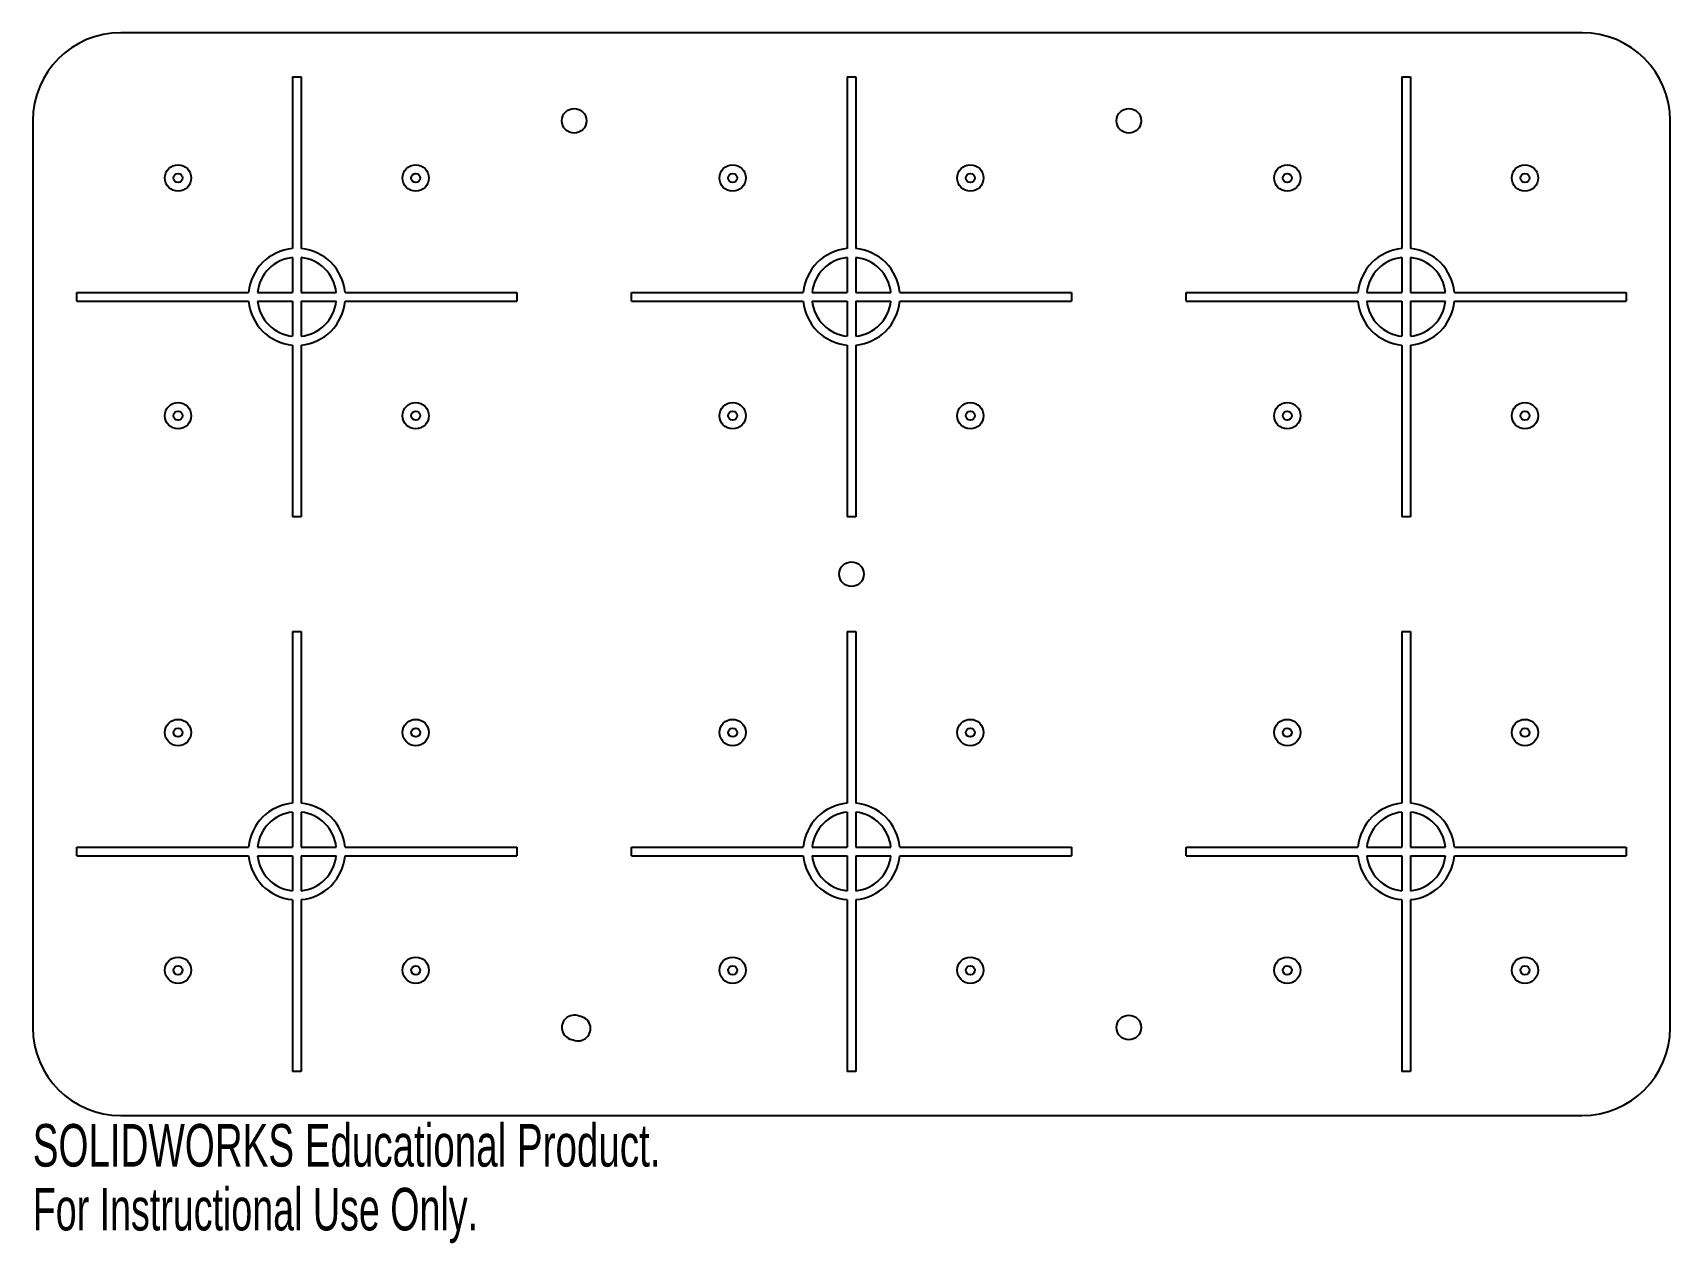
# Model space of a CAD drawing. Extents: x -93 to 93, y -76 to 62.
import ezdxf
from ezdxf.enums import TextEntityAlignment as Align

# ---------------------------------------------------------------- set-up
doc = ezdxf.new("R2010")
doc.units = 0
doc.layers.get('0').update_dxf_attribs({"linetype": 'CONTINUOUS'})

msp = doc.modelspace()

# ---------------------------------------------------------------- linework, layer by layer
at = {"color": 7, "linetype": 'CONTINUOUS'}
for p, q in [((83, 61.5), (-83, 61.5)), ((-63.5, 56.5), (-62.5, 56.5)), ((-63.5, 56.5), (-63.5, 36.98)), ((-62.5, 56.5), (-62.5, 36.98)), ((-0.5, 56.5), (0.5, 56.5)), ((-0.5, 56.5), (-0.5, 36.98)), ((0.5, 56.5), (0.5, 36.98)), ((62.5, 56.5), (63.5, 56.5)), ((62.5, 56.5), (62.5, 36.98)), ((63.5, 56.5), (63.5, 36.98)), ((-93, 51.5), (-93, -51.5)), ((93, -51.5), (93, 51.5)), ((-63.5, 35.97), (-63.5, 32)), ((-62.5, 35.97), (-62.5, 32)), ((-0.5, 35.97), (-0.5, 32)), ((0.5, 35.97), (0.5, 32)), ((62.5, 35.97), (62.5, 32)), ((63.5, 35.97), (63.5, 32)), ((-88, 32), (-68.48, 32)), ((-88, 31), (-88, 32)), ((-67.47, 32), (-63.5, 32)), ((-62.5, 32), (-58.53, 32)), ((-57.52, 32), (-38, 32)), ((-38, 32), (-38, 31)), ((-25, 32), (-5.48, 32)), ((-25, 31), (-25, 32)), ((-4.47, 32), (-0.5, 32)), ((0.5, 32), (4.47, 32)), ((5.48, 32), (25, 32)), ((25, 32), (25, 31)), ((38, 32), (57.52, 32)), ((38, 31), (38, 32)), ((58.53, 32), (62.5, 32)), ((63.5, 32), (67.47, 32)), ((68.48, 32), (88, 32)), ((88, 32), (88, 31)), ((-88, 31), (-68.48, 31)), ((-67.47, 31), (-63.5, 31)), ((-63.5, 31), (-63.5, 27.03)), ((-62.5, 31), (-62.5, 27.03)), ((-62.5, 31), (-58.53, 31)), ((-57.52, 31), (-38, 31)), ((-25, 31), (-5.48, 31)), ((-4.47, 31), (-0.5, 31)), ((-0.5, 31), (-0.5, 27.03)), ((0.5, 31), (0.5, 27.03)), ((0.5, 31), (4.47, 31)), ((5.48, 31), (25, 31)), ((38, 31), (57.52, 31)), ((58.53, 31), (62.5, 31)), ((62.5, 31), (62.5, 27.03)), ((63.5, 31), (63.5, 27.03)), ((63.5, 31), (67.47, 31)), ((68.48, 31), (88, 31)), ((-63.5, 26.02), (-63.5, 6.5)), ((-62.5, 26.02), (-62.5, 6.5)), ((-0.5, 26.02), (-0.5, 6.5)), ((0.5, 26.02), (0.5, 6.5)), ((62.5, 26.02), (62.5, 6.5)), ((63.5, 26.02), (63.5, 6.5)), ((-62.5, 6.5), (-63.5, 6.5)), ((0.5, 6.5), (-0.5, 6.5)), ((63.5, 6.5), (62.5, 6.5)), ((-63.5, -6.5), (-62.5, -6.5)), ((-63.5, -6.5), (-63.5, -26.02)), ((-62.5, -6.5), (-62.5, -26.02)), ((-0.5, -6.5), (0.5, -6.5)), ((-0.5, -6.5), (-0.5, -26.02)), ((0.5, -6.5), (0.5, -26.02)), ((62.5, -6.5), (63.5, -6.5)), ((62.5, -6.5), (62.5, -26.02)), ((63.5, -6.5), (63.5, -26.02)), ((-63.5, -27.03), (-63.5, -31)), ((-62.5, -27.03), (-62.5, -31)), ((-0.5, -27.03), (-0.5, -31)), ((0.5, -27.03), (0.5, -31)), ((62.5, -27.03), (62.5, -31)), ((63.5, -27.03), (63.5, -31)), ((-88, -31), (-68.48, -31)), ((-88, -32), (-88, -31)), ((-67.47, -31), (-63.5, -31)), ((-62.5, -31), (-58.53, -31)), ((-57.52, -31), (-38, -31)), ((-38, -31), (-38, -32)), ((-25, -31), (-5.48, -31)), ((-25, -32), (-25, -31)), ((-4.47, -31), (-0.5, -31)), ((0.5, -31), (4.47, -31)), ((5.48, -31), (25, -31)), ((25, -31), (25, -32)), ((38, -31), (57.52, -31)), ((38, -32), (38, -31)), ((58.53, -31), (62.5, -31)), ((63.5, -31), (67.47, -31)), ((68.48, -31), (88, -31)), ((88, -31), (88, -32)), ((-88, -32), (-68.48, -32)), ((-67.47, -32), (-63.5, -32)), ((-63.5, -32), (-63.5, -35.97)), ((-62.5, -32), (-62.5, -35.97)), ((-62.5, -32), (-58.53, -32)), ((-57.52, -32), (-38, -32)), ((-25, -32), (-5.48, -32)), ((-4.47, -32), (-0.5, -32)), ((-0.5, -32), (-0.5, -35.97)), ((0.5, -32), (4.47, -32)), ((0.5, -32), (0.5, -35.97)), ((5.48, -32), (25, -32)), ((38, -32), (57.52, -32)), ((58.53, -32), (62.5, -32)), ((62.5, -32), (62.5, -35.97)), ((63.5, -32), (63.5, -35.97)), ((63.5, -32), (67.47, -32)), ((68.48, -32), (88, -32)), ((-63.5, -36.98), (-63.5, -56.5)), ((-62.5, -36.98), (-62.5, -56.5)), ((-0.5, -36.98), (-0.5, -56.5)), ((0.5, -36.98), (0.5, -56.5)), ((62.5, -36.98), (62.5, -56.5)), ((63.5, -36.98), (63.5, -56.5)), ((-62.5, -56.5), (-63.5, -56.5)), ((0.5, -56.5), (-0.5, -56.5)), ((63.5, -56.5), (62.5, -56.5)), ((-83, -61.5), (83, -61.5))]:
    msp.add_line(p, q, dxfattribs=at)
for centre, radius in [((-31.5, 51.5), 1.4), ((31.5, 51.5), 1.4), ((-76.5, 45), 1.5), ((-76.5, 45), 0.5), ((-49.5, 45), 1.5), ((-49.5, 45), 0.5), ((-13.5, 45), 1.5), ((-13.5, 45), 0.5), ((13.5, 45), 1.5), ((13.5, 45), 0.5), ((49.5, 45), 1.5), ((49.5, 45), 0.5), ((76.5, 45), 1.5), ((76.5, 45), 0.5), ((-76.5, 18), 1.5), ((-49.5, 18), 1.5), ((-13.5, 18), 1.5), ((13.5, 18), 1.5), ((49.5, 18), 1.5), ((76.5, 18), 1.5), ((-76.5, 18), 0.5), ((-49.5, 18), 0.5), ((-13.5, 18), 0.5), ((13.5, 18), 0.5), ((49.5, 18), 0.5), ((76.5, 18), 0.5), ((0, 0), 1.4), ((-76.5, -18), 1.5), ((-49.5, -18), 1.5), ((-13.5, -18), 1.5), ((13.5, -18), 1.5), ((49.5, -18), 1.5), ((76.5, -18), 1.5), ((-76.5, -18), 0.5), ((-49.5, -18), 0.5), ((-13.5, -18), 0.5), ((13.5, -18), 0.5), ((49.5, -18), 0.5), ((76.5, -18), 0.5), ((-76.5, -45), 1.5), ((-76.5, -45), 0.5), ((-49.5, -45), 1.5), ((-49.5, -45), 0.5), ((-13.5, -45), 1.5), ((-13.5, -45), 0.5), ((13.5, -45), 1.5), ((13.5, -45), 0.5), ((49.5, -45), 1.5), ((49.5, -45), 0.5), ((76.5, -45), 1.5), ((76.5, -45), 0.5), ((31.5, -51.5), 1.4)]:
    msp.add_circle(centre, radius, dxfattribs=at)
for centre, radius, start, end in [((-83, 51.5), 10, 90, 180), ((83, 51.5), 10, 0, 90), ((-63, 31.5), 5.5, 95.2159, 174.7841), ((-63, 31.5), 4.5, 96.3794, 173.6206), ((-63, 31.5), 5.5, 5.2159, 84.7841), ((-63, 31.5), 4.5, 6.3794, 83.6206), ((0, 31.5), 5.5, 95.2159, 174.7841), ((0, 31.5), 4.5, 96.3794, 173.6206), ((0, 31.5), 5.5, 5.2159, 84.7841), ((0, 31.5), 4.5, 6.3794, 83.6206), ((63, 31.5), 5.5, 95.2159, 174.7841), ((63, 31.5), 4.5, 96.3794, 173.6206), ((63, 31.5), 5.5, 5.2159, 84.7841), ((63, 31.5), 4.5, 6.3794, 83.6206), ((-63, 31.5), 5.5, 185.2159, 264.7841), ((-63, 31.5), 4.5, 186.3794, 263.6206), ((-63, 31.5), 5.5, 275.2159, 354.7841), ((-63, 31.5), 4.5, 276.3794, 353.6206), ((0, 31.5), 5.5, 185.2159, 264.7841), ((0, 31.5), 4.5, 186.3794, 263.6206), ((0, 31.5), 5.5, 275.2159, 354.7841), ((0, 31.5), 4.5, 276.3794, 353.6206), ((63, 31.5), 5.5, 185.2159, 264.7841), ((63, 31.5), 4.5, 186.3794, 263.6206), ((63, 31.5), 5.5, 275.2159, 354.7841), ((63, 31.5), 4.5, 276.3794, 353.6206), ((-63, -31.5), 5.5, 95.2159, 174.7841), ((-63, -31.5), 5.5, 5.2159, 84.7841), ((0, -31.5), 5.5, 95.2159, 174.7841), ((0, -31.5), 5.5, 5.2159, 84.7841), ((63, -31.5), 5.5, 95.2159, 174.7841), ((63, -31.5), 5.5, 5.2159, 84.7841), ((-63, -31.5), 4.5, 96.3794, 173.6206), ((-63, -31.5), 4.5, 6.3794, 83.6206), ((0, -31.5), 4.5, 96.3794, 173.6206), ((0, -31.5), 4.5, 6.3794, 83.6206), ((63, -31.5), 4.5, 96.3794, 173.6206), ((63, -31.5), 4.5, 6.3794, 83.6206), ((-63, -31.5), 5.5, 185.2159, 264.7841), ((-63, -31.5), 4.5, 186.3794, 263.6206), ((-63, -31.5), 5.5, 275.2159, 354.7841), ((-63, -31.5), 4.5, 276.3794, 353.6206), ((0, -31.5), 5.5, 185.2159, 264.7841), ((0, -31.5), 4.5, 186.3794, 263.6206), ((0, -31.5), 5.5, 275.2159, 354.7841), ((0, -31.5), 4.5, 276.3794, 353.6206), ((63, -31.5), 5.5, 185.2159, 264.7841), ((63, -31.5), 4.5, 186.3794, 263.6206), ((63, -31.5), 5.5, 275.2159, 354.7841), ((63, -31.5), 4.5, 276.3794, 353.6206), ((-31.5, -51.5), 1.4, 66.1233, 265.7958), ((-83, -51.5), 10, 180, 270), ((-31.04, -51.62), 1.4, 246.1233, 85.7958), ((83, -51.5), 10, 270, 0)]:
    msp.add_arc(centre, radius, start, end, dxfattribs=at)

# ---------------------------------------------------------------- texts
for s, width, p in [('SOLIDWORKS Educational Product.', 0.677419, (-93, -68.75)), ('For Instructional Use Only.', 0.661111, (-93, -76))]:
    msp.add_text(s, height=4.8336, dxfattribs=dict(at, width=width)).set_placement(p, align=Align.BOTTOM_LEFT)

doc.saveas('drawing.dxf')
